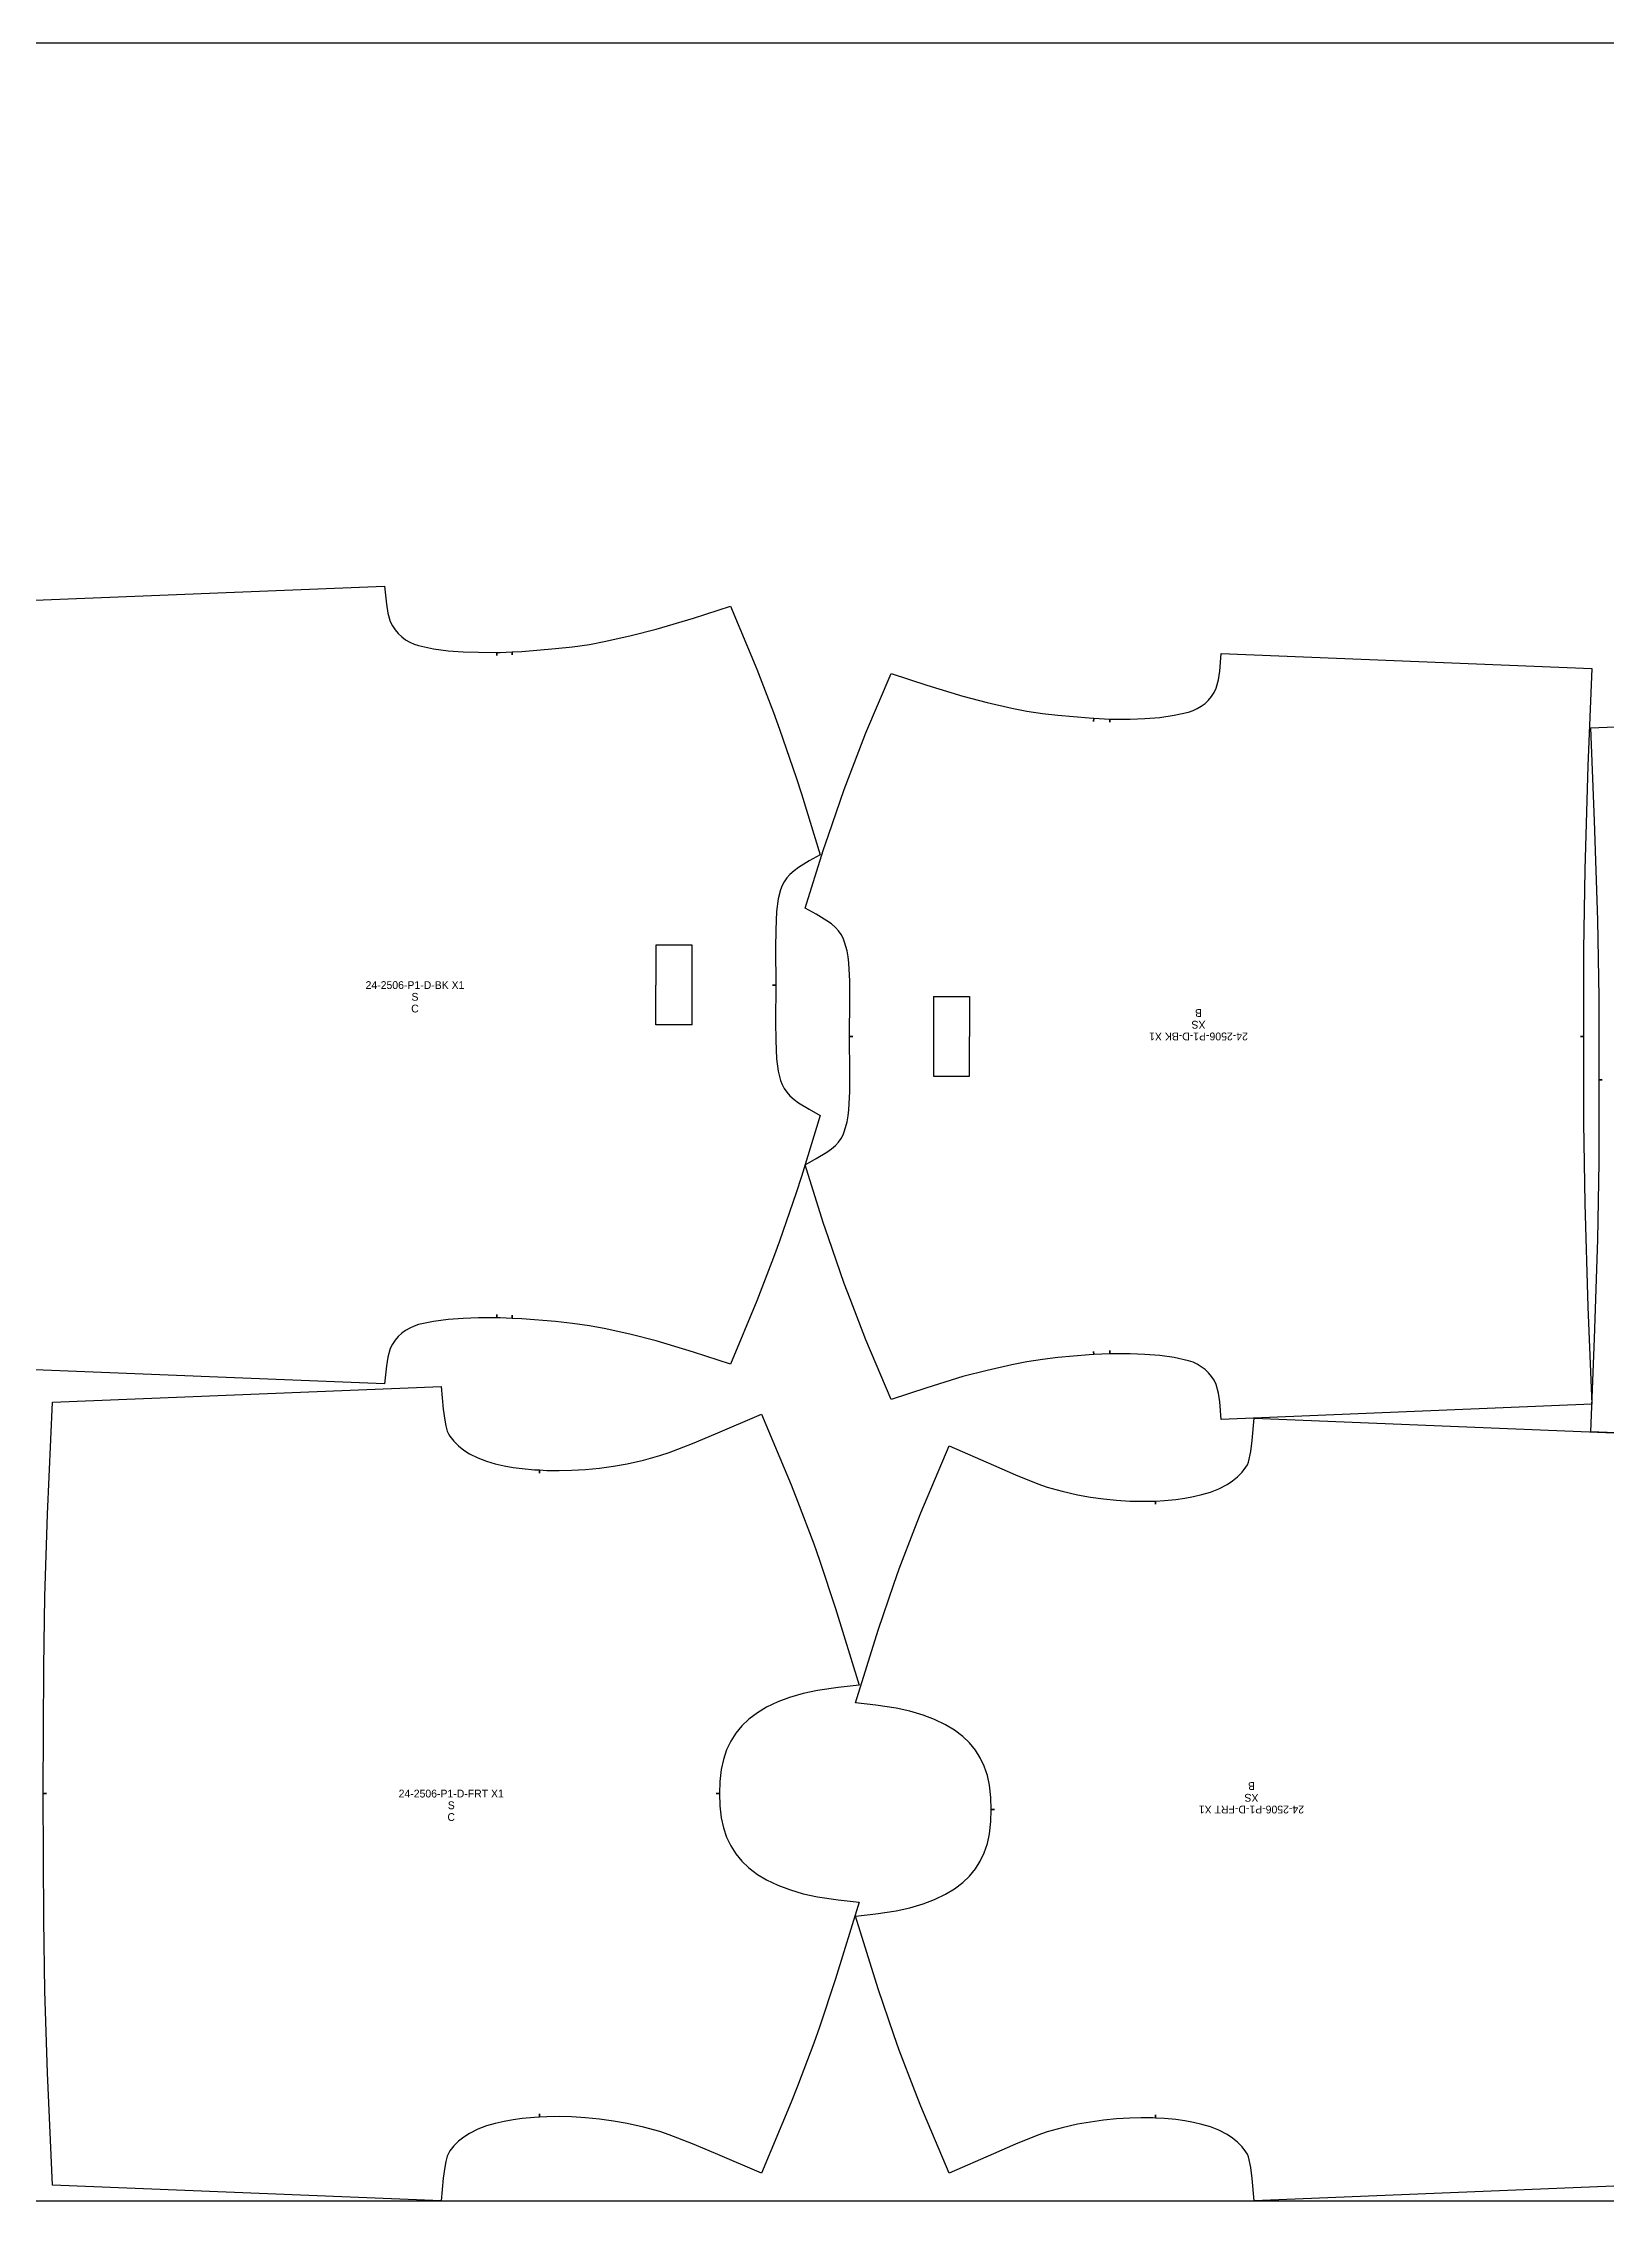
# Model space of a CAD drawing. Header units: inches. Extents: x 0 to 350, y 0 to 70.
# Drawn here: x 144 to 194, y 0 to 69 of the extents above; entities that cross this region are included whole.
import ezdxf
from ezdxf.enums import TextEntityAlignment as Align

# ---------------------------------------------------------------- set-up
doc = ezdxf.new("R2010")
doc.units = ezdxf.units.IN

msp = doc.modelspace()

# ---------------------------------------------------------------- linework, layer by layer
at = {"layer": 'T001L001'}
for points in [[(0, 0), (350.296, 0), (350.296, 69), (0, 69), (0, 0)], [(142.947, 51.151), (154.931, 51.633), (154.987, 51.057), (155.033, 50.775), (155.109, 50.5), (155.179, 50.363), (155.266, 50.235), (155.367, 50.117), (155.479, 50.011), (155.603, 49.922), (155.735, 49.846), (155.874, 49.783), (156.019, 49.733), (156.488, 49.633), (156.964, 49.571), (157.446, 49.537), (157.929, 49.523), (158.514, 49.519), (158.514, 49.417), (158.514, 49.519), (158.622, 49.519), (159.004, 49.536), (159.009, 49.435), (159.004, 49.536), (159.315, 49.551), (160.398, 49.638), (160.939, 49.697), (161.477, 49.771), (162.002, 49.872), (162.81, 50.053), (163.613, 50.255), (164.801, 50.616), (165.984, 50.996), (166.828, 48.979), (167.361, 47.59), (167.552, 47.066), (168.085, 45.519), (168.254, 44.997), (168.854, 43.045), (168.506, 42.849), (168.164, 42.64), (168.02, 42.535), (167.887, 42.418), (167.79, 42.306), (167.706, 42.184), (167.643, 42.059), (167.591, 41.928), (167.515, 41.632), (167.461, 41.233), (167.436, 40.645), (167.431, 40.056), (167.437, 38.878), (167.335, 38.878)], [(169.9, 37.236), (169.798, 37.236), (169.806, 38.413), (169.799, 39.001), (169.774, 39.588), (169.751, 39.781), (169.715, 39.972), (169.637, 40.256), (169.586, 40.381), (169.522, 40.501), (169.44, 40.617), (169.344, 40.723), (169.214, 40.834), (169.073, 40.933), (168.73, 41.142), (168.379, 41.34), (168.955, 43.183), (169.117, 43.676), (169.627, 45.137), (169.81, 45.631), (170.32, 46.941), (171.126, 48.845), (172.27, 48.471), (173.421, 48.116), (174.198, 47.915), (174.98, 47.736), (175.464, 47.639), (175.96, 47.567), (176.458, 47.508), (177.457, 47.42), (177.606, 47.412), (177.6, 47.31), (177.606, 47.412), (178.115, 47.385), (178.112, 47.283), (178.115, 47.385), (178.769, 47.387), (179.241, 47.403), (179.712, 47.44), (180.177, 47.506), (180.634, 47.609), (180.776, 47.658), (180.911, 47.722), (181.04, 47.798), (181.16, 47.887), (181.269, 47.991), (181.366, 48.108), (181.451, 48.234), (181.517, 48.37), (181.589, 48.64), (181.631, 48.917), (181.68, 49.482), (193.523, 49), (193.402, 45.888), (193.299, 42.576), (193.26, 40.003), (193.262, 37.236), (193.16, 37.236), (193.262, 37.236), (193.26, 34.47), (193.299, 31.897), (193.402, 28.585), (193.523, 25.473), (181.68, 24.991), (181.631, 25.556), (181.589, 25.833), (181.517, 26.103), (181.451, 26.239), (181.366, 26.365), (181.269, 26.481), (181.16, 26.586), (181.04, 26.675), (180.911, 26.751), (180.776, 26.815), (180.634, 26.864), (180.177, 26.967), (179.712, 27.033), (179.241, 27.07), (178.769, 27.086), (178.115, 27.088), (178.112, 27.19), (178.115, 27.088), (177.606, 27.061), (177.6, 27.163), (177.606, 27.061), (177.457, 27.053), (176.458, 26.965), (175.96, 26.906), (175.464, 26.834), (174.98, 26.737), (174.198, 26.558), (173.421, 26.357), (172.27, 26.002), (171.126, 25.627), (170.32, 27.531), (169.81, 28.842), (169.627, 29.336), (169.117, 30.797), (168.955, 31.29), (168.379, 33.133), (168.73, 33.331), (169.073, 33.54), (169.214, 33.639), (169.344, 33.75), (169.44, 33.856), (169.522, 33.972), (169.586, 34.092), (169.637, 34.217), (169.715, 34.501), (169.751, 34.692), (169.774, 34.885), (169.799, 35.472), (169.806, 36.06), (169.798, 37.236), (169.9, 37.236)], [(205.201, 24.114), (193.498, 24.596), (193.617, 27.573), (193.718, 30.741), (193.759, 33.203), (193.76, 35.849), (193.862, 35.849), (193.76, 35.849), (193.759, 38.496), (193.718, 40.958), (193.617, 44.126), (193.498, 47.103), (205.201, 47.585)], [(164.76, 40.153), (163.607, 40.153)], [(163.607, 40.153), (163.607, 38.878)], [(164.76, 38.878), (164.76, 40.153)], [(167.335, 38.878), (167.437, 38.878), (167.431, 37.7), (167.436, 37.111), (167.461, 36.523), (167.515, 36.124), (167.591, 35.829), (167.643, 35.697), (167.706, 35.572), (167.79, 35.45), (167.887, 35.339), (168.02, 35.221), (168.164, 35.116), (168.506, 34.908), (168.854, 34.711), (168.254, 32.76), (168.085, 32.237), (167.552, 30.69), (167.361, 30.166), (166.828, 28.778), (165.984, 26.76), (164.801, 27.141), (163.613, 27.501), (162.81, 27.704), (162.002, 27.884), (161.477, 27.985), (160.939, 28.059), (160.398, 28.118), (159.315, 28.206), (159.004, 28.22), (159.009, 28.322), (159.004, 28.22), (158.622, 28.237), (158.514, 28.237), (158.514, 28.339), (158.514, 28.237), (157.929, 28.234), (157.446, 28.219), (156.964, 28.186), (156.488, 28.123), (156.019, 28.023), (155.874, 27.974), (155.735, 27.91), (155.603, 27.835), (155.479, 27.745), (155.367, 27.639), (155.266, 27.521), (155.179, 27.394), (155.109, 27.256), (155.033, 26.982), (154.987, 26.699), (154.931, 26.123), (142.947, 26.605)], [(163.607, 37.603), (163.607, 38.878)], [(164.76, 37.603), (164.76, 38.878)], [(172.475, 38.511), (172.475, 37.236)], [(172.475, 38.511), (173.628, 38.511)], [(173.628, 38.511), (173.628, 37.236)], [(164.76, 37.603), (163.607, 37.603)], [(172.475, 37.236), (172.475, 35.961)], [(173.628, 35.961), (173.628, 37.236)], [(172.475, 35.961), (173.628, 35.961)], [(165.533, 13.024), (165.635, 13.024), (165.653, 12.637), (165.69, 12.251), (165.76, 11.933), (165.864, 11.625), (165.995, 11.352), (166.157, 11.097), (166.354, 10.859), (166.577, 10.646), (166.85, 10.44), (167.143, 10.263), (167.5, 10.092), (167.871, 9.952), (168.316, 9.822), (168.769, 9.723), (169.433, 9.628), (170.101, 9.554), (169.347, 7.101), (168.831, 5.558), (168.648, 5.04), (168.133, 3.669), (167.928, 3.152), (166.981, 0.886), (165.512, 1.515), (164.775, 1.824), (164.032, 2.116), (163.726, 2.217), (163.209, 2.36), (162.686, 2.478), (162.245, 2.553), (161.801, 2.613), (161.356, 2.658), (160.91, 2.687), (160.514, 2.695), (160.118, 2.689), (159.883, 2.676), (159.878, 2.778), (159.883, 2.676), (159.723, 2.668), (159.328, 2.63), (159.04, 2.592), (158.754, 2.541), (158.47, 2.477), (158.19, 2.398), (157.91, 2.291), (157.642, 2.155), (157.461, 2.04), (157.294, 1.907), (157.147, 1.759), (157.018, 1.596), (156.969, 1.517), (156.931, 1.433), (156.886, 1.259), (156.853, 1.082), (156.802, 0.726), (156.735, 0.005), (144.308, 0.505), (144.15, 4.09), (144.072, 6.72), (144.036, 8.975), (144.018, 13.024), (144.12, 13.024), (144.018, 13.024), (144.036, 17.073), (144.072, 19.328), (144.15, 21.957), (144.308, 25.543), (156.735, 26.043), (156.802, 25.322), (156.853, 24.965), (156.886, 24.789), (156.931, 24.615), (156.969, 24.531), (157.018, 24.452), (157.147, 24.289), (157.294, 24.141), (157.461, 24.008), (157.642, 23.893), (157.91, 23.757), (158.19, 23.65), (158.47, 23.571), (158.754, 23.507), (159.04, 23.456), (159.328, 23.417), (159.723, 23.38), (159.883, 23.372), (159.878, 23.27), (159.883, 23.372), (160.118, 23.359), (160.514, 23.352), (160.91, 23.361), (161.356, 23.39), (161.801, 23.435), (162.245, 23.495), (162.686, 23.57), (163.209, 23.688), (163.726, 23.831), (164.032, 23.932), (164.775, 24.224), (165.512, 24.533), (166.981, 25.162), (167.928, 22.896), (168.133, 22.379), (168.648, 21.008), (168.831, 20.49), (169.347, 18.947), (170.101, 16.494), (169.433, 16.42), (168.769, 16.325), (168.316, 16.226), (167.871, 16.096), (167.5, 15.956), (167.143, 15.785), (166.85, 15.608), (166.577, 15.402), (166.354, 15.188), (166.157, 14.951), (165.995, 14.696), (165.864, 14.423), (165.76, 14.115), (165.69, 13.797), (165.653, 13.411), (165.635, 13.024), (165.533, 13.024)], [(174.428, 12.514), (174.326, 12.514), (174.308, 12.903), (174.271, 13.289), (174.203, 13.598), (174.103, 13.899), (173.976, 14.164), (173.819, 14.413), (173.628, 14.645), (173.412, 14.853), (173.147, 15.054), (172.862, 15.227), (172.515, 15.394), (172.154, 15.532), (171.722, 15.659), (171.282, 15.757), (170.635, 15.851), (169.985, 15.925), (170.712, 18.253), (171.208, 19.717), (171.385, 20.208), (171.879, 21.509), (172.076, 21.999), (172.985, 24.148), (174.396, 23.524), (175.104, 23.218), (175.818, 22.927), (176.112, 22.826), (176.596, 22.69), (177.087, 22.579), (177.5, 22.508), (177.916, 22.451), (178.333, 22.408), (178.751, 22.38), (179.122, 22.371), (179.492, 22.375), (179.576, 22.38), (179.582, 22.278), (179.576, 22.38), (179.862, 22.395), (180.231, 22.43), (180.511, 22.469), (180.789, 22.521), (181.063, 22.586), (181.334, 22.666), (181.606, 22.772), (181.865, 22.906), (182.039, 23.02), (182.2, 23.151), (182.343, 23.298), (182.468, 23.459), (182.515, 23.537), (182.551, 23.62), (182.624, 23.965), (182.669, 24.316), (182.727, 25.024), (195.015, 24.524)], [(195.015, 0.505), (182.727, 0.005), (182.669, 0.713), (182.624, 1.064), (182.551, 1.408), (182.515, 1.492), (182.468, 1.569), (182.343, 1.731), (182.2, 1.878), (182.039, 2.009), (181.865, 2.122), (181.606, 2.256), (181.334, 2.363), (181.063, 2.442), (180.789, 2.507), (180.511, 2.56), (180.231, 2.599), (179.862, 2.634), (179.576, 2.649), (179.582, 2.751), (179.576, 2.649), (179.492, 2.653), (179.122, 2.658), (178.751, 2.648), (178.333, 2.62), (177.916, 2.577), (177.5, 2.52), (177.087, 2.449), (176.596, 2.338), (176.112, 2.202), (175.818, 2.102), (175.104, 1.811), (174.396, 1.505), (172.985, 0.881), (172.076, 3.029), (171.879, 3.52), (171.385, 4.821), (171.208, 5.312), (170.712, 6.776), (169.985, 9.104), (170.635, 9.178), (171.282, 9.271), (171.722, 9.369), (172.154, 9.497), (172.515, 9.634), (172.862, 9.802), (173.147, 9.975), (173.412, 10.176), (173.628, 10.384), (173.819, 10.615), (173.976, 10.864), (174.103, 11.13), (174.203, 11.43), (174.271, 11.74), (174.308, 12.126), (174.326, 12.514), (174.428, 12.514)]]:
    msp.add_lwpolyline(points, dxfattribs=at)

# ---------------------------------------------------------------- texts
at = {"layer": 'ABC'}
for s, p in [('24-2506-P1-D-BK X1', (155.901, 38.878)), ('C', (155.901, 38.128)), ('S', (155.901, 38.503)), ('24-2506-P1-D-FRT X1', (157.06, 13.024)), ('S', (157.06, 12.649)), ('C', (157.06, 12.274))]:
    msp.add_text(s, height=0.25, dxfattribs=at).set_placement(p, align=Align.MIDDLE_CENTER)
for s, p in [('B', (180.951, 37.986)), ('24-2506-P1-D-BK X1', (180.951, 37.236)), ('XS', (180.951, 37.611)), ('B', (182.645, 13.264)), ('24-2506-P1-D-FRT X1', (182.645, 12.514)), ('XS', (182.645, 12.889))]:
    msp.add_text(s, height=0.25, rotation=180, dxfattribs=at).set_placement(p, align=Align.MIDDLE_CENTER)

doc.saveas('drawing.dxf')
